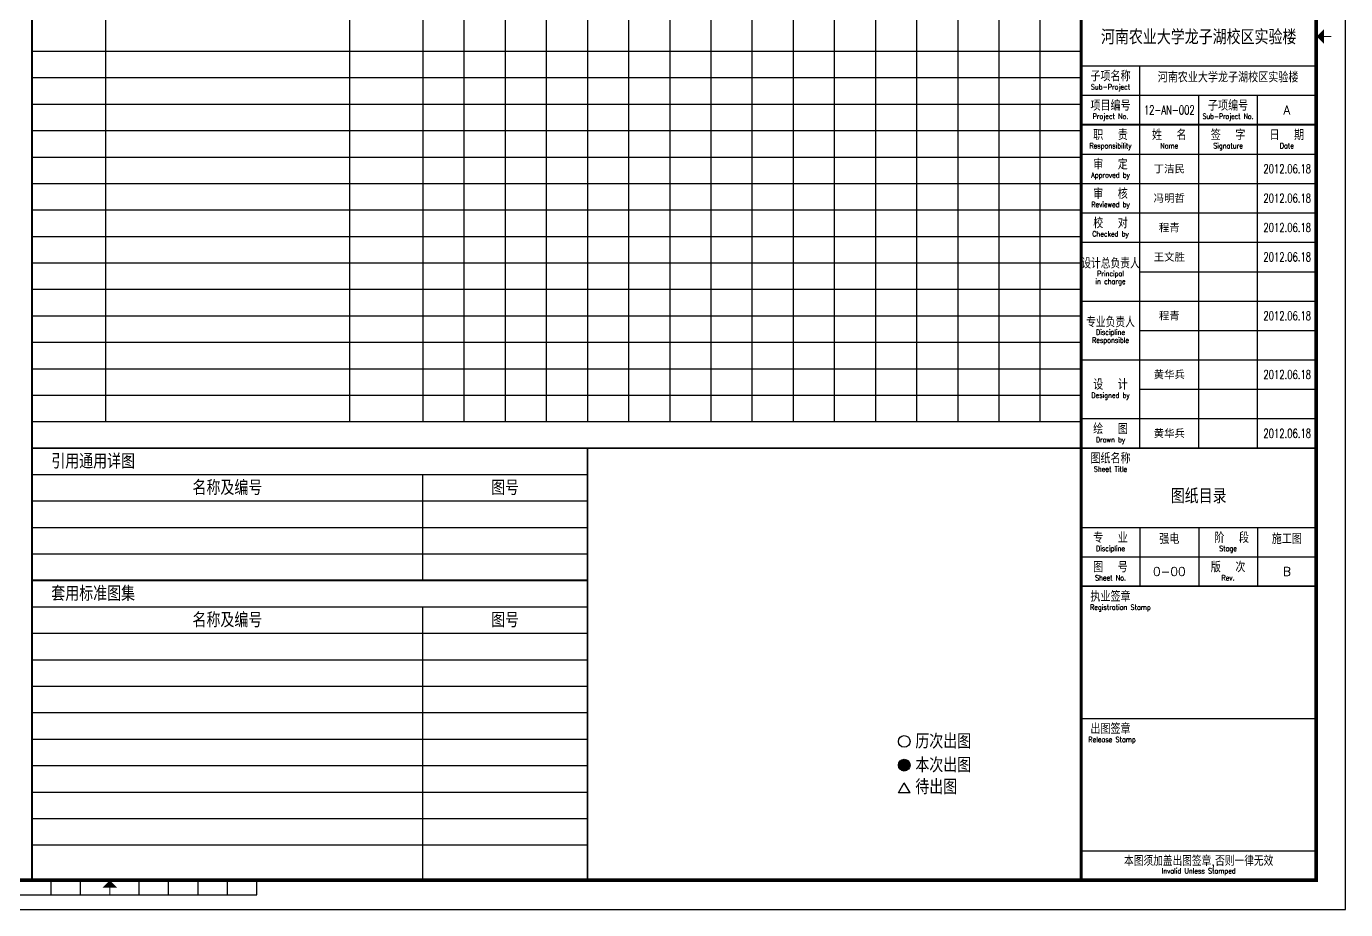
# Model space of a CAD drawing. Extents: x -336391 to 664021, y -458009 to -178412.
# Drawn here: x -156798 to -111908, y -362729 to -332686 of the extents above; entities that cross this region are included whole.
import ezdxf
from ezdxf.enums import TextEntityAlignment as Align

# ---------------------------------------------------------------- set-up
doc = ezdxf.new("R2010")
doc.units = 0
doc.header["$LTSCALE"] = 1000
doc.header["$MEASUREMENT"] = 0
doc.layers.get('0').update_dxf_attribs({"linetype": 'CONTINUOUS'})
doc.layers.add('图框', color=7, linetype='CONTINUOUS')
doc.styles.add('TKZ1_tjhts.shx', font='tjromant.shx', dxfattribs={"bigfont": 'tjhts.shx'})
doc.styles.add('TKZ2', font='romant.shx', dxfattribs={"width": 0.7, "bigfont": 'tjhts.shx'})
doc.styles.add('TKZ2_tjkts.shx', font='tjromant.shx', dxfattribs={"bigfont": 'tjkts.shx'})
doc.styles.add('黑体', font='simhei.ttf')

msp = doc.modelspace()

# ---------------------------------------------------------------- hatches: boundary and pattern name
msp.add_hatch(color=256).paths.add_polyline_path([(-126727.1, -357815.4, 1), (-127127.1, -357815.4, 1)])

# ---------------------------------------------------------------- linework, layer by layer
for p, q in [((-156607.7, -361729.4), (-156607.7, -304329.4)), ((-154107.7, -304329.4), (-154107.7, -346129.4)), ((-145807.7, -304329.4), (-145807.7, -346129.4)), ((-143307.7, -304329.4), (-143307.7, -346129.4)), ((-141907.7, -306279.4), (-141907.7, -346129.4)), ((-140507.7, -306279.4), (-140507.7, -346129.4)), ((-139107.7, -306279.4), (-139107.7, -346129.4)), ((-137707.7, -306279.4), (-137707.7, -346129.4)), ((-136307.7, -306279.4), (-136307.7, -346129.4)), ((-134907.7, -306279.4), (-134907.7, -346129.4)), ((-133507.7, -306279.4), (-133507.7, -346129.4)), ((-132107.7, -306279.4), (-132107.7, -346129.4)), ((-130707.7, -306279.4), (-130707.7, -346129.4)), ((-129307.7, -306279.4), (-129307.7, -346129.4)), ((-127907.7, -306279.4), (-127907.7, -346129.4)), ((-126507.7, -306279.4), (-126507.7, -346129.4)), ((-125107.7, -306279.4), (-125107.7, -346129.4)), ((-123707.7, -306279.4), (-123707.7, -346129.4)), ((-122307.7, -306279.4), (-122307.7, -346129.4)), ((-156607.7, -333529.4), (-120907.7, -333529.4)), ((-156607.7, -334429.4), (-120907.7, -334429.4)), ((-120907.7, -334029.4), (-112907.7, -334029.4)), ((-118907.7, -347029.4), (-118907.7, -334029.4)), ((-120907.7, -335029.4), (-112907.7, -335029.4)), ((-116907.7, -347029.4), (-116907.7, -335029.4)), ((-114907.7, -347029.4), (-114907.7, -335029.4)), ((-156607.7, -335329.4), (-120907.7, -335329.4)), ((-156607.7, -336229.4), (-120907.7, -336229.4)), ((-120907.7, -337029.4), (-112907.7, -337029.4)), ((-156607.7, -337129.4), (-120907.7, -337129.4)), ((-156607.7, -338029.4), (-120907.7, -338029.4)), ((-120907.7, -338029.4), (-112907.7, -338029.4)), ((-156607.7, -338929.4), (-120907.7, -338929.4)), ((-120907.7, -339029.4), (-112907.7, -339029.4)), ((-156607.7, -339829.4), (-120907.7, -339829.4)), ((-120907.7, -340029.4), (-112907.7, -340029.4)), ((-156607.7, -340729.4), (-120907.7, -340729.4)), ((-118907.7, -341029.4), (-112907.7, -341029.4)), ((-156607.7, -341629.4), (-120907.7, -341629.4)), ((-120907.7, -342029.4), (-112907.7, -342029.4)), ((-156607.7, -342529.4), (-120907.7, -342529.4)), ((-118907.7, -343029.4), (-112907.7, -343029.4)), ((-156607.7, -343429.4), (-120907.7, -343429.4)), ((-120907.7, -344029.4), (-112907.7, -344029.4)), ((-156607.7, -344329.4), (-120907.7, -344329.4)), ((-118907.7, -345029.4), (-112907.7, -345029.4)), ((-156607.7, -345229.4), (-120907.7, -345229.4)), ((-120907.7, -346029.4), (-112907.7, -346029.4)), ((-156607.7, -346129.4), (-120907.7, -346129.4)), ((-156607.7, -347029.4), (-120907.7, -347029.4)), ((-156607.7, -347929.4), (-137707.7, -347929.4)), ((-143307.7, -351529.4), (-143307.7, -347929.4)), ((-156607.7, -348829.4), (-137707.7, -348829.4)), ((-156607.7, -349729.4), (-137707.7, -349729.4)), ((-120907.7, -349729.4), (-112907.7, -349729.4)), ((-118907.7, -349729.4), (-118907.7, -351729.4)), ((-116907.7, -349729.4), (-116907.7, -351729.4)), ((-114907.7, -349729.4), (-114907.7, -351729.4)), ((-156607.7, -350629.4), (-137707.7, -350629.4)), ((-120907.7, -350729.4), (-112907.7, -350729.4)), ((-156607.7, -351529.4), (-137707.7, -351529.4)), ((-156607.7, -352429.4), (-137707.7, -352429.4)), ((-143307.7, -361729.4), (-143307.7, -352429.4)), ((-156607.7, -353329.4), (-137707.7, -353329.4)), ((-156607.7, -354229.4), (-137707.7, -354229.4)), ((-156607.7, -355129.4), (-137707.7, -355129.4)), ((-156607.7, -356029.4), (-137707.7, -356029.4)), ((-120907.7, -356229.4), (-112907.7, -356229.4)), ((-156607.7, -356929.4), (-137707.7, -356929.4)), ((-156607.7, -357829.4), (-137707.7, -357829.4)), ((-127127.1, -358759.2), (-126927.1, -358412.8)), ((-126727.1, -358759.2), (-126927.1, -358412.8)), ((-156607.7, -358729.4), (-137707.7, -358729.4)), ((-126727.1, -358759.2), (-127127.1, -358759.2)), ((-156607.7, -359629.4), (-137707.7, -359629.4)), ((-156607.7, -360529.4), (-137707.7, -360529.4)), ((-120907.7, -360729.4), (-112907.7, -360729.4))]:
    msp.add_line(p, q)
for points, const_width in [([(-156607.7, -361729.4), (-156607.7, -304329.4)], 60), ([(-120907.7, -304329.4), (-120907.7, -361729.4)], 100), ([(-120907.7, -336029.4), (-112907.7, -336029.4)], 60), ([(-156607.7, -347029.4), (-120907.7, -347029.4)], 60), ([(-137707.7, -347029.4), (-137707.7, -361729.4)], 60), ([(-120907.7, -347029.4), (-112907.7, -347029.4)], 60), ([(-156607.7, -351529.4), (-137707.7, -351529.4)], 60), ([(-120907.7, -351729.4), (-112907.7, -351729.4)], 60)]:
    msp.add_lwpolyline(points, dxfattribs=dict(const_width=const_width))
for centre in [(-126927.1, -357008.5), (-126927.1, -357815.4)]:
    msp.add_circle(centre, 200)
at = {"layer": '图框'}
for p, q in [((-111907.7, -362729.4), (-111907.7, -303329.4)), ((-155957.7, -362229.4), (-155957.7, -361729.4)), ((-154957.7, -362229.4), (-154957.7, -361729.4)), ((-152957.7, -362229.4), (-152957.7, -361729.4)), ((-151957.7, -362229.4), (-151957.7, -361729.4)), ((-150957.7, -362229.4), (-150957.7, -361729.4)), ((-149957.7, -362229.4), (-149957.7, -361729.4)), ((-148957.7, -362229.4), (-148957.7, -361729.4)), ((-158957.7, -362229.4), (-148957.7, -362229.4)), ((-196007.7, -362729.4), (-111907.7, -362729.4))]:
    msp.add_line(p, q, dxfattribs=at)
at = {"layer": '图框', "const_width": 120}
msp.add_lwpolyline([(-112907.7, -304329.4), (-193507.7, -304329.4), (-193507.7, -361729.4), (-112907.7, -361729.4)], close=True, dxfattribs=at)
at = {"layer": '图框', "const_width": 30}
for points in [[(-112646.7, -333029.4), (-112396.7, -333029.4)], [(-153957.7, -361979.4), (-153957.7, -362229.4)]]:
    msp.add_lwpolyline(points, dxfattribs=at)
at = {"layer": '图框'}
for points in [[(-112646.7, -333279.4), (-112646.7, -332779.4), (-112896.7, -333029.4)], [(-154207.7, -361979.4), (-153707.7, -361979.4), (-153957.7, -361729.4)]]:
    msp.add_solid(points, dxfattribs=at)

# ---------------------------------------------------------------- texts
for s, height, style, p in [('子项名称', 360, 'TKZ2_tjkts.shx', (-119907.7, -334374.7)), ('项目编号', 360, 'TKZ2_tjkts.shx', (-119907.7, -335374.7)), ('职  责', 360, 'TKZ2_tjkts.shx', (-119907.7, -336374.7)), ('姓  名', 360, 'TKZ2_tjkts.shx', (-117907.7, -336374.7)), ('签  字', 360, 'TKZ2_tjkts.shx', (-115907.7, -336374.7)), ('日  期', 360, 'TKZ2_tjkts.shx', (-113907.7, -336374.7)), ('审  定', 360, 'TKZ2_tjkts.shx', (-119907.7, -337374.7)), ('审  核', 360, 'TKZ2_tjkts.shx', (-119907.7, -338374.7)), ('校  对', 360, 'TKZ2_tjkts.shx', (-119907.7, -339374.7)), ('设  计', 360, 'TKZ2_tjkts.shx', (-119907.7, -344864.7)), ('绘  图', 360, 'TKZ2_tjkts.shx', (-119907.7, -346374.7)), ('引用通用详图', 500, 'TKZ2', (-154525.8, -347479.4)), ('图纸名称', 360, 'TKZ2_tjkts.shx', (-119907.7, -347374.7)), ('名称及编号', 500, 'TKZ2', (-149957.7, -348379.4)), ('图号', 500, 'TKZ2', (-140507.7, -348379.4)), ('专  业', 360, 'TKZ2_tjkts.shx', (-119907.7, -350074.7)), (' 阶  段', 360, 'TKZ2_tjkts.shx', (-115907.7, -350074.7)), ('图  号', 360, 'TKZ2_tjkts.shx', (-119907.7, -351074.7)), ('版  次', 360, 'TKZ2_tjkts.shx', (-115907.7, -351074.7)), ('套用标准图集', 500, 'TKZ2', (-154525.8, -351979.4)), ('执业签章', 360, 'TKZ2_tjkts.shx', (-119907.7, -352074.7)), ('名称及编号', 500, 'TKZ2', (-149957.7, -352879.4)), ('图号', 500, 'TKZ2', (-140507.7, -352879.4)), ('出图签章', 360, 'TKZ2_tjkts.shx', (-119907.7, -356574.7)), ('本图须加盖出图签章,否则一律无效', 300, 'TKZ2_tjkts.shx', (-116907.7, -361086.8))]:
    msp.add_text(s, height=height, dxfattribs=dict(style=style)).set_placement(p, align=Align.MIDDLE_CENTER)
at = {"style": 'TKZ2_tjkts.shx', "width": 0.8}
for s, height, p in [('Sub-Project', 180, (-119907.7, -334744.6)), ('Project No.', 180, (-119907.7, -335744.6)), ('Responsibility', 180, (-119907.7, -336744.6)), ('Name', 180, (-117907.7, -336744.6)), ('Signature', 180, (-115907.7, -336744.6)), ('Date', 180, (-113907.7, -336744.6)), ('Approved by', 180, (-119907.7, -337744.6)), ('Reviewed by', 180, (-119907.7, -338744.6)), ('Checked by', 180, (-119907.7, -339744.6)), ('设计总负责人', 360, (-119907.7, -340741.7)), ('Principal', 180, (-119907.7, -341094)), ('in charge', 180, (-119907.7, -341359.2)), ('专业负责人', 360, (-119907.7, -342741.7)), ('Responsible', 180, (-119907.7, -343359.2)), ('Discipline', 180, (-119907.7, -343086.9)), ('Designed by', 180, (-119907.7, -345234.7)), ('Drawn by', 180, (-119907.7, -346744.6)), ('Sheet Title', 180, (-119907.7, -347744.6)), ('Discipline', 180, (-119907.7, -350444.6)), ('Stage', 180, (-115907.7, -350444.6)), ('Sheet No.', 180, (-119907.7, -351444.6)), ('Rev.', 180, (-115907.7, -351444.6)), ('Registration Stamp', 180, (-119571.3, -352444.6)), ('Release Stamp', 180, (-119856.1, -356944.6)), ('Invalid Unless Stamped', 180, (-116907.7, -361412.3))]:
    msp.add_text(s, height=height, dxfattribs=at).set_placement(p, align=Align.MIDDLE_CENTER)
at = {"style": 'TKZ2'}
for s, p in [('历次出图', (-126547.8, -357255.8)), ('本次出图', (-126547.8, -358062.8)), ('待出图', (-126547.8, -358806.5))]:
    msp.add_text(s, height=500, dxfattribs=at).set_placement(p)
at = {"layer": '图框'}
for s, height, style, p in [('河南农业大学龙子湖校区实验楼', 500, 'TKZ1_tjhts.shx', (-116907.7, -333050.1)), ('河南农业大学龙子湖校区实验楼', 360, 'TKZ1_tjhts.shx', (-115907.7, -334413.6)), ('子项编号', 360, 'TKZ2_tjkts.shx', (-115907.7, -335374.7)), ('A', 300, 'TKZ1_tjhts.shx', (-113907.7, -335529.4)), ('丁洁民', 260, '黑体', (-117907.7, -337529.4)), ('冯明哲', 260, '黑体', (-117907.7, -338529.4)), ('程青', 260, '黑体', (-117907.7, -339529.4)), ('王文胜', 260, '黑体', (-117907.7, -340529.4)), ('程青', 260, '黑体', (-117907.7, -342529.4)), ('黄华兵', 260, '黑体', (-117907.7, -344529.4)), ('黄华兵', 260, '黑体', (-117907.7, -346529.4)), ('图纸目录', 500, 'TKZ1_tjhts.shx', (-116907.7, -348663.4)), ('强电', 360, 'TKZ1_tjhts.shx', (-117907.7, -350113.6)), ('施工图', 360, 'TKZ1_tjhts.shx', (-113907.7, -350113.6)), ('0-00', 300, 'TKZ1_tjhts.shx', (-117907.7, -351229.4)), ('B', 300, 'TKZ1_tjhts.shx', (-113907.7, -351229.4))]:
    msp.add_text(s, height=height, dxfattribs=dict(at, style=style)).set_placement(p, align=Align.MIDDLE_CENTER)
at = {"layer": '图框', "width": 0.7}
for s, height, style, p in [('12-AN-002', 300, 'TKZ1_tjhts.shx', (-117907.5, -335529.3)), ('Sub-Project No.', 180, 'TKZ2_tjkts.shx', (-115907.7, -335744.6)), ('2012.06.18', 300, 'TKZ1_tjhts.shx', (-113894.9, -337529.4)), ('2012.06.18', 300, 'TKZ1_tjhts.shx', (-113894.9, -338529.4)), ('2012.06.18', 300, 'TKZ1_tjhts.shx', (-113894.9, -339529.4)), ('2012.06.18', 300, 'TKZ1_tjhts.shx', (-113894.9, -340529.4)), ('2012.06.18', 300, 'TKZ1_tjhts.shx', (-113894.9, -342529.4)), ('2012.06.18', 300, 'TKZ1_tjhts.shx', (-113894.9, -344529.4)), ('2012.06.18', 300, 'TKZ1_tjhts.shx', (-113894.9, -346529.4))]:
    msp.add_text(s, height=height, dxfattribs=dict(at, style=style)).set_placement(p, align=Align.MIDDLE_CENTER)

doc.saveas('drawing.dxf')
